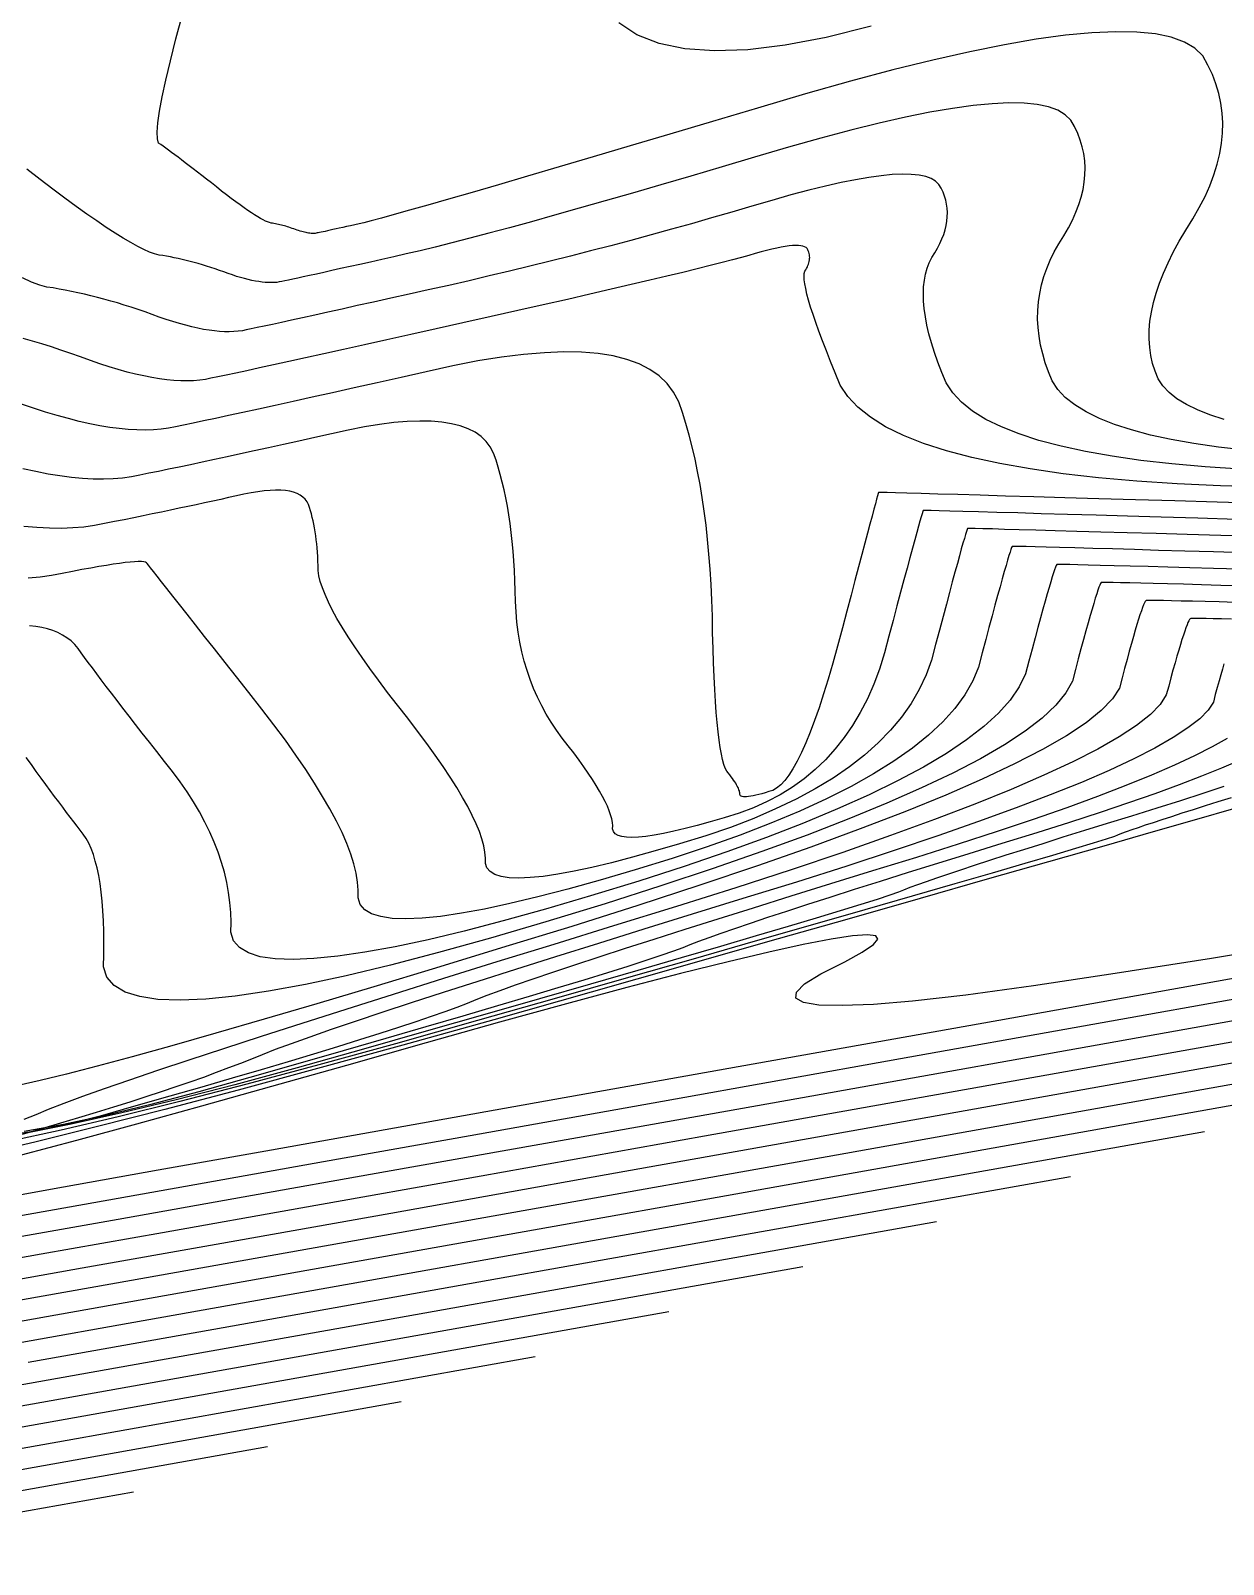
# Model space of a CAD drawing. Header units: inches. Extents: x 1412622.3 to 1412714.6, y 4931530.8 to 4931588.5.
# Drawn here: x 1412683.55 to 1412695.88, y 4931543.99 to 4931559.84 of the extents above; entities that cross this region are included whole.
import ezdxf

# ---------------------------------------------------------------- set-up
doc = ezdxf.new("R2010")
doc.units = ezdxf.units.IN
doc.header["$MEASUREMENT"] = 0

msp = doc.modelspace()

# ---------------------------------------------------------------- linework, layer by layer
for points in [[(1412695.884, 4931555.822), (1412695.737, 4931555.869), (1412695.608, 4931555.921), (1412695.494, 4931555.977), (1412695.397, 4931556.037), (1412695.316, 4931556.102), (1412695.251, 4931556.17), (1412695.203, 4931556.243), (1412695.171, 4931556.321), (1412695.145, 4931556.401), (1412695.127, 4931556.483), (1412695.115, 4931556.568), (1412695.109, 4931556.655), (1412695.11, 4931556.745), (1412695.118, 4931556.837), (1412695.133, 4931556.932), (1412695.154, 4931557.03), (1412695.182, 4931557.129), (1412695.216, 4931557.231), (1412695.257, 4931557.336), (1412695.305, 4931557.443), (1412695.359, 4931557.553), (1412695.42, 4931557.665), (1412695.488, 4931557.78), (1412695.562, 4931557.897), (1412695.628, 4931558.012), (1412695.687, 4931558.127), (1412695.737, 4931558.239), (1412695.779, 4931558.351), (1412695.814, 4931558.461), (1412695.84, 4931558.57), (1412695.858, 4931558.677), (1412695.869, 4931558.783), (1412695.871, 4931558.887), (1412695.865, 4931558.99), (1412695.852, 4931559.092), (1412695.83, 4931559.192), (1412695.8, 4931559.291), (1412695.763, 4931559.389), (1412695.717, 4931559.485), (1412695.664, 4931559.58), (1412695.582, 4931559.659), (1412695.474, 4931559.724), (1412695.338, 4931559.773), (1412695.174, 4931559.807), (1412694.983, 4931559.826), (1412694.764, 4931559.83), (1412694.518, 4931559.819), (1412694.244, 4931559.793), (1412693.942, 4931559.752), (1412693.613, 4931559.696), (1412693.257, 4931559.624), (1412692.873, 4931559.538), (1412692.462, 4931559.436), (1412692.023, 4931559.319), (1412691.556, 4931559.187), (1412691.062, 4931559.04), (1412690.596, 4931558.902), (1412690.157, 4931558.772), (1412689.747, 4931558.65), (1412689.364, 4931558.537), (1412689.01, 4931558.433), (1412688.683, 4931558.337), (1412688.383, 4931558.249), (1412688.112, 4931558.17), (1412687.869, 4931558.1), (1412687.653, 4931558.038), (1412687.465, 4931557.985), (1412687.306, 4931557.94), (1412687.174, 4931557.903), (1412687.069, 4931557.875), (1412686.993, 4931557.856), (1412686.944, 4931557.845), (1412686.898, 4931557.835), (1412686.855, 4931557.825), (1412686.814, 4931557.816), (1412686.775, 4931557.807), (1412686.739, 4931557.799), (1412686.705, 4931557.792), (1412686.673, 4931557.785), (1412686.644, 4931557.779), (1412686.618, 4931557.773), (1412686.594, 4931557.767), (1412686.572, 4931557.763), (1412686.553, 4931557.759), (1412686.536, 4931557.755), (1412686.522, 4931557.752), (1412686.51, 4931557.75), (1412686.501, 4931557.748), (1412686.491, 4931557.746), (1412686.481, 4931557.746), (1412686.47, 4931557.745), (1412686.458, 4931557.745), (1412686.447, 4931557.746), (1412686.434, 4931557.747), (1412686.422, 4931557.749), (1412686.408, 4931557.751), (1412686.395, 4931557.754), (1412686.381, 4931557.757), (1412686.366, 4931557.761), (1412686.351, 4931557.765), (1412686.335, 4931557.769), (1412686.319, 4931557.775), (1412686.303, 4931557.78), (1412686.286, 4931557.787), (1412686.269, 4931557.793), (1412686.252, 4931557.798), (1412686.236, 4931557.804), (1412686.219, 4931557.809), (1412686.203, 4931557.814), (1412686.187, 4931557.819), (1412686.171, 4931557.823), (1412686.155, 4931557.827), (1412686.14, 4931557.831), (1412686.124, 4931557.835), (1412686.109, 4931557.838), (1412686.094, 4931557.842), (1412686.079, 4931557.845), (1412686.064, 4931557.847), (1412686.049, 4931557.85), (1412686.035, 4931557.852), (1412686.018, 4931557.857), (1412685.998, 4931557.864), (1412685.976, 4931557.873), (1412685.952, 4931557.886), (1412685.925, 4931557.9), (1412685.896, 4931557.917), (1412685.864, 4931557.937), (1412685.83, 4931557.959), (1412685.794, 4931557.984), (1412685.755, 4931558.011), (1412685.713, 4931558.041), (1412685.669, 4931558.073), (1412685.623, 4931558.107), (1412685.574, 4931558.145), (1412685.523, 4931558.184), (1412685.469, 4931558.226), (1412685.417, 4931558.267), (1412685.367, 4931558.306), (1412685.319, 4931558.343), (1412685.273, 4931558.379), (1412685.229, 4931558.413), (1412685.187, 4931558.445), (1412685.147, 4931558.476), (1412685.109, 4931558.505), (1412685.072, 4931558.533), (1412685.038, 4931558.559), (1412685.005, 4931558.583), (1412684.975, 4931558.606), (1412684.946, 4931558.627), (1412684.92, 4931558.646), (1412684.895, 4931558.664), (1412684.872, 4931558.68), (1412684.859, 4931558.723), (1412684.857, 4931558.792), (1412684.864, 4931558.887), (1412684.881, 4931559.008), (1412684.908, 4931559.156), (1412684.946, 4931559.33), (1412684.993, 4931559.53), (1412685.05, 4931559.756), (1412685.118, 4931560.009)], [(1412692.236, 4931559.888), (1412691.772, 4931559.772), (1412691.348, 4931559.691), (1412690.963, 4931559.644), (1412690.618, 4931559.632), (1412690.311, 4931559.653), (1412690.044, 4931559.709), (1412689.816, 4931559.799), (1412689.627, 4931559.923)], [(1412696.102, 4931555.507), (1412695.828, 4931555.538), (1412695.573, 4931555.574), (1412695.338, 4931555.616), (1412695.123, 4931555.662), (1412694.927, 4931555.714), (1412694.751, 4931555.771), (1412694.595, 4931555.833), (1412694.458, 4931555.901), (1412694.341, 4931555.973), (1412694.243, 4931556.051), (1412694.166, 4931556.134), (1412694.107, 4931556.222), (1412694.069, 4931556.315), (1412694.036, 4931556.408), (1412694.009, 4931556.5), (1412693.987, 4931556.591), (1412693.972, 4931556.682), (1412693.962, 4931556.772), (1412693.957, 4931556.861), (1412693.959, 4931556.95), (1412693.966, 4931557.038), (1412693.979, 4931557.126), (1412693.997, 4931557.213), (1412694.021, 4931557.299), (1412694.051, 4931557.384), (1412694.087, 4931557.47), (1412694.128, 4931557.554), (1412694.175, 4931557.638), (1412694.228, 4931557.721), (1412694.275, 4931557.803), (1412694.317, 4931557.884), (1412694.352, 4931557.964), (1412694.382, 4931558.043), (1412694.407, 4931558.122), (1412694.426, 4931558.199), (1412694.439, 4931558.275), (1412694.446, 4931558.35), (1412694.448, 4931558.424), (1412694.444, 4931558.497), (1412694.434, 4931558.57), (1412694.418, 4931558.641), (1412694.397, 4931558.711), (1412694.371, 4931558.78), (1412694.338, 4931558.849), (1412694.3, 4931558.916), (1412694.243, 4931558.972), (1412694.165, 4931559.018), (1412694.069, 4931559.053), (1412693.952, 4931559.078), (1412693.817, 4931559.091), (1412693.661, 4931559.094), (1412693.486, 4931559.086), (1412693.292, 4931559.068), (1412693.078, 4931559.038), (1412692.844, 4931558.998), (1412692.591, 4931558.948), (1412692.319, 4931558.886), (1412692.026, 4931558.814), (1412691.715, 4931558.731), (1412691.383, 4931558.637), (1412691.032, 4931558.533), (1412690.695, 4931558.433), (1412690.372, 4931558.338), (1412690.063, 4931558.248), (1412689.768, 4931558.162), (1412689.486, 4931558.082), (1412689.218, 4931558.005), (1412688.964, 4931557.934), (1412688.724, 4931557.867), (1412688.498, 4931557.805), (1412688.286, 4931557.748), (1412688.087, 4931557.696), (1412687.902, 4931557.648), (1412687.731, 4931557.605), (1412687.574, 4931557.566), (1412687.431, 4931557.533), (1412687.302, 4931557.504), (1412687.179, 4931557.476), (1412687.063, 4931557.45), (1412686.953, 4931557.426), (1412686.85, 4931557.403), (1412686.753, 4931557.382), (1412686.663, 4931557.362), (1412686.579, 4931557.343), (1412686.502, 4931557.326), (1412686.431, 4931557.311), (1412686.367, 4931557.297), (1412686.309, 4931557.284), (1412686.258, 4931557.273), (1412686.214, 4931557.264), (1412686.176, 4931557.256), (1412686.144, 4931557.249), (1412686.119, 4931557.244), (1412686.093, 4931557.24), (1412686.065, 4931557.238), (1412686.036, 4931557.237), (1412686.006, 4931557.238), (1412685.974, 4931557.239), (1412685.942, 4931557.242), (1412685.908, 4931557.247), (1412685.873, 4931557.253), (1412685.836, 4931557.26), (1412685.798, 4931557.268), (1412685.759, 4931557.278), (1412685.719, 4931557.289), (1412685.677, 4931557.302), (1412685.635, 4931557.316), (1412685.59, 4931557.331), (1412685.545, 4931557.347), (1412685.5, 4931557.363), (1412685.456, 4931557.379), (1412685.411, 4931557.393), (1412685.368, 4931557.407), (1412685.324, 4931557.42), (1412685.282, 4931557.433), (1412685.239, 4931557.445), (1412685.197, 4931557.456), (1412685.155, 4931557.467), (1412685.114, 4931557.476), (1412685.073, 4931557.486), (1412685.033, 4931557.494), (1412684.993, 4931557.502), (1412684.953, 4931557.509), (1412684.914, 4931557.516), (1412684.876, 4931557.522), (1412684.83, 4931557.534), (1412684.779, 4931557.553), (1412684.72, 4931557.579), (1412684.655, 4931557.612), (1412684.584, 4931557.651), (1412684.506, 4931557.697), (1412684.421, 4931557.749), (1412684.33, 4931557.808), (1412684.233, 4931557.874), (1412684.129, 4931557.946), (1412684.018, 4931558.025), (1412683.901, 4931558.111), (1412683.777, 4931558.203), (1412683.647, 4931558.302), (1412683.51, 4931558.408)], [(1412696.055, 4931555.309), (1412695.688, 4931555.333), (1412695.345, 4931555.364), (1412695.024, 4931555.4), (1412694.726, 4931555.442), (1412694.451, 4931555.491), (1412694.2, 4931555.546), (1412693.971, 4931555.606), (1412693.765, 4931555.673), (1412693.582, 4931555.746), (1412693.422, 4931555.824), (1412693.285, 4931555.909), (1412693.171, 4931556), (1412693.08, 4931556.097), (1412693.012, 4931556.2), (1412692.967, 4931556.309), (1412692.927, 4931556.414), (1412692.891, 4931556.516), (1412692.86, 4931556.614), (1412692.834, 4931556.708), (1412692.813, 4931556.798), (1412692.797, 4931556.885), (1412692.785, 4931556.968), (1412692.778, 4931557.047), (1412692.776, 4931557.122), (1412692.778, 4931557.194), (1412692.786, 4931557.262), (1412692.798, 4931557.326), (1412692.815, 4931557.386), (1412692.837, 4931557.443), (1412692.863, 4931557.496), (1412692.894, 4931557.545), (1412692.922, 4931557.594), (1412692.947, 4931557.642), (1412692.968, 4931557.689), (1412692.986, 4931557.736), (1412693, 4931557.782), (1412693.011, 4931557.828), (1412693.019, 4931557.873), (1412693.023, 4931557.917), (1412693.024, 4931557.961), (1412693.022, 4931558.005), (1412693.016, 4931558.047), (1412693.007, 4931558.09), (1412692.994, 4931558.131), (1412692.979, 4931558.172), (1412692.959, 4931558.212), (1412692.937, 4931558.252), (1412692.903, 4931558.286), (1412692.857, 4931558.313), (1412692.8, 4931558.334), (1412692.731, 4931558.348), (1412692.651, 4931558.356), (1412692.559, 4931558.358), (1412692.455, 4931558.353), (1412692.34, 4931558.342), (1412692.213, 4931558.325), (1412692.075, 4931558.301), (1412691.925, 4931558.271), (1412691.764, 4931558.235), (1412691.591, 4931558.192), (1412691.407, 4931558.143), (1412691.211, 4931558.087), (1412691.003, 4931558.026), (1412690.795, 4931557.965), (1412690.587, 4931557.905), (1412690.379, 4931557.846), (1412690.171, 4931557.788), (1412689.962, 4931557.73), (1412689.754, 4931557.674), (1412689.545, 4931557.619), (1412689.336, 4931557.564), (1412689.127, 4931557.511), (1412688.918, 4931557.458), (1412688.709, 4931557.407), (1412688.499, 4931557.356), (1412688.289, 4931557.306), (1412688.08, 4931557.257), (1412687.87, 4931557.209), (1412687.659, 4931557.162), (1412687.46, 4931557.118), (1412687.271, 4931557.076), (1412687.093, 4931557.036), (1412686.925, 4931556.999), (1412686.768, 4931556.964), (1412686.621, 4931556.931), (1412686.485, 4931556.901), (1412686.359, 4931556.874), (1412686.245, 4931556.849), (1412686.14, 4931556.826), (1412686.047, 4931556.805), (1412685.964, 4931556.788), (1412685.891, 4931556.772), (1412685.829, 4931556.759), (1412685.778, 4931556.749), (1412685.737, 4931556.74), (1412685.694, 4931556.734), (1412685.649, 4931556.731), (1412685.602, 4931556.729), (1412685.553, 4931556.73), (1412685.502, 4931556.733), (1412685.449, 4931556.738), (1412685.394, 4931556.745), (1412685.337, 4931556.754), (1412685.277, 4931556.766), (1412685.216, 4931556.78), (1412685.152, 4931556.796), (1412685.087, 4931556.814), (1412685.019, 4931556.834), (1412684.95, 4931556.857), (1412684.878, 4931556.881), (1412684.804, 4931556.908), (1412684.731, 4931556.934), (1412684.659, 4931556.959), (1412684.587, 4931556.983), (1412684.516, 4931557.005), (1412684.446, 4931557.027), (1412684.376, 4931557.047), (1412684.307, 4931557.066), (1412684.239, 4931557.085), (1412684.171, 4931557.102), (1412684.104, 4931557.118), (1412684.038, 4931557.133), (1412683.972, 4931557.147), (1412683.907, 4931557.16), (1412683.843, 4931557.171), (1412683.78, 4931557.182), (1412683.717, 4931557.191), (1412683.643, 4931557.212), (1412683.559, 4931557.243), (1412683.464, 4931557.285)], [(1412696.319, 4931555.123), (1412695.847, 4931555.137), (1412695.4, 4931555.158), (1412694.981, 4931555.186), (1412694.587, 4931555.221), (1412694.22, 4931555.262), (1412693.879, 4931555.311), (1412693.565, 4931555.367), (1412693.276, 4931555.429), (1412693.014, 4931555.498), (1412692.779, 4931555.575), (1412692.569, 4931555.658), (1412692.386, 4931555.748), (1412692.229, 4931555.845), (1412692.099, 4931555.949), (1412691.995, 4931556.06), (1412691.917, 4931556.178), (1412691.865, 4931556.303), (1412691.817, 4931556.421), (1412691.773, 4931556.532), (1412691.733, 4931556.637), (1412691.697, 4931556.734), (1412691.664, 4931556.825), (1412691.636, 4931556.908), (1412691.611, 4931556.985), (1412691.59, 4931557.055), (1412691.573, 4931557.118), (1412691.56, 4931557.175), (1412691.55, 4931557.224), (1412691.545, 4931557.267), (1412691.543, 4931557.303), (1412691.545, 4931557.332), (1412691.551, 4931557.354), (1412691.56, 4931557.369), (1412691.569, 4931557.384), (1412691.577, 4931557.399), (1412691.583, 4931557.414), (1412691.589, 4931557.428), (1412691.593, 4931557.443), (1412691.597, 4931557.457), (1412691.599, 4931557.471), (1412691.6, 4931557.485), (1412691.601, 4931557.498), (1412691.6, 4931557.512), (1412691.598, 4931557.525), (1412691.595, 4931557.538), (1412691.591, 4931557.551), (1412691.586, 4931557.564), (1412691.581, 4931557.576), (1412691.574, 4931557.589), (1412691.563, 4931557.599), (1412691.549, 4931557.607), (1412691.531, 4931557.614), (1412691.51, 4931557.618), (1412691.485, 4931557.621), (1412691.456, 4931557.621), (1412691.424, 4931557.62), (1412691.388, 4931557.617), (1412691.349, 4931557.611), (1412691.306, 4931557.604), (1412691.26, 4931557.594), (1412691.21, 4931557.583), (1412691.156, 4931557.57), (1412691.099, 4931557.555), (1412691.038, 4931557.537), (1412690.973, 4931557.518), (1412690.895, 4931557.496), (1412690.802, 4931557.471), (1412690.695, 4931557.444), (1412690.574, 4931557.413), (1412690.439, 4931557.379), (1412690.289, 4931557.343), (1412690.126, 4931557.304), (1412689.948, 4931557.262), (1412689.756, 4931557.216), (1412689.55, 4931557.169), (1412689.33, 4931557.118), (1412689.096, 4931557.064), (1412688.847, 4931557.008), (1412688.585, 4931556.948), (1412688.308, 4931556.886), (1412688.017, 4931556.821), (1412687.741, 4931556.759), (1412687.479, 4931556.701), (1412687.232, 4931556.646), (1412687, 4931556.594), (1412686.782, 4931556.546), (1412686.579, 4931556.501), (1412686.391, 4931556.459), (1412686.217, 4931556.421), (1412686.058, 4931556.386), (1412685.914, 4931556.355), (1412685.784, 4931556.327), (1412685.669, 4931556.302), (1412685.568, 4931556.281), (1412685.483, 4931556.263), (1412685.411, 4931556.248), (1412685.355, 4931556.237), (1412685.296, 4931556.229), (1412685.233, 4931556.223), (1412685.168, 4931556.221), (1412685.101, 4931556.222), (1412685.03, 4931556.226), (1412684.956, 4931556.233), (1412684.88, 4931556.243), (1412684.801, 4931556.256), (1412684.719, 4931556.272), (1412684.634, 4931556.291), (1412684.546, 4931556.313), (1412684.455, 4931556.338), (1412684.362, 4931556.366), (1412684.265, 4931556.398), (1412684.166, 4931556.432), (1412684.064, 4931556.469), (1412683.963, 4931556.505), (1412683.862, 4931556.539), (1412683.763, 4931556.572), (1412683.665, 4931556.603), (1412683.567, 4931556.633), (1412683.471, 4931556.661)], [(1412696.277, 4931554.953), (1412695.811, 4931554.967), (1412695.374, 4931554.98), (1412694.967, 4931554.992), (1412694.588, 4931555.003), (1412694.238, 4931555.013), (1412693.918, 4931555.023), (1412693.626, 4931555.031), (1412693.364, 4931555.039), (1412693.131, 4931555.046), (1412692.927, 4931555.052), (1412692.752, 4931555.057), (1412692.606, 4931555.061), (1412692.489, 4931555.065), (1412692.401, 4931555.067), (1412692.342, 4931555.069), (1412692.313, 4931555.069), (1412692.312, 4931555.069), (1412692.309, 4931555.057), (1412692.302, 4931555.034), (1412692.292, 4931554.999), (1412692.28, 4931554.952), (1412692.264, 4931554.894), (1412692.245, 4931554.824), (1412692.223, 4931554.742), (1412692.198, 4931554.648), (1412692.17, 4931554.543), (1412692.139, 4931554.426), (1412692.105, 4931554.298), (1412692.068, 4931554.158), (1412692.028, 4931554.006), (1412691.985, 4931553.843), (1412691.939, 4931553.668), (1412691.889, 4931553.481), (1412691.84, 4931553.305), (1412691.792, 4931553.14), (1412691.745, 4931552.986), (1412691.698, 4931552.843), (1412691.651, 4931552.711), (1412691.605, 4931552.589), (1412691.56, 4931552.479), (1412691.516, 4931552.38), (1412691.471, 4931552.291), (1412691.428, 4931552.213), (1412691.385, 4931552.146), (1412691.343, 4931552.09), (1412691.301, 4931552.045), (1412691.259, 4931552.011), (1412691.219, 4931551.988), (1412691.179, 4931551.976), (1412691.141, 4931551.965), (1412691.106, 4931551.955), (1412691.074, 4931551.947), (1412691.044, 4931551.939), (1412691.016, 4931551.933), (1412690.991, 4931551.929), (1412690.969, 4931551.926), (1412690.949, 4931551.924), (1412690.931, 4931551.923), (1412690.916, 4931551.923), (1412690.904, 4931551.925), (1412690.894, 4931551.928), (1412690.887, 4931551.933), (1412690.882, 4931551.938), (1412690.88, 4931551.945), (1412690.88, 4931551.954), (1412690.879, 4931551.963), (1412690.877, 4931551.973), (1412690.874, 4931551.983), (1412690.87, 4931551.994), (1412690.865, 4931552.007), (1412690.86, 4931552.019), (1412690.853, 4931552.033), (1412690.845, 4931552.047), (1412690.836, 4931552.062), (1412690.826, 4931552.078), (1412690.815, 4931552.095), (1412690.803, 4931552.112), (1412690.789, 4931552.13), (1412690.775, 4931552.149), (1412690.76, 4931552.169), (1412690.744, 4931552.189), (1412690.729, 4931552.219), (1412690.714, 4931552.258), (1412690.701, 4931552.307), (1412690.688, 4931552.364), (1412690.676, 4931552.432), (1412690.664, 4931552.508), (1412690.654, 4931552.594), (1412690.644, 4931552.689), (1412690.635, 4931552.794), (1412690.627, 4931552.908), (1412690.62, 4931553.031), (1412690.613, 4931553.164), (1412690.607, 4931553.306), (1412690.602, 4931553.457), (1412690.598, 4931553.618), (1412690.595, 4931553.788), (1412690.59, 4931553.955), (1412690.582, 4931554.117), (1412690.572, 4931554.276), (1412690.56, 4931554.431), (1412690.546, 4931554.583), (1412690.53, 4931554.731), (1412690.511, 4931554.875), (1412690.491, 4931555.015), (1412690.468, 4931555.152), (1412690.443, 4931555.285), (1412690.416, 4931555.414), (1412690.386, 4931555.54), (1412690.355, 4931555.662), (1412690.321, 4931555.78), (1412690.286, 4931555.894), (1412690.248, 4931556.005), (1412690.195, 4931556.105), (1412690.128, 4931556.194), (1412690.046, 4931556.273), (1412689.949, 4931556.34), (1412689.837, 4931556.397), (1412689.711, 4931556.444), (1412689.57, 4931556.479), (1412689.414, 4931556.504), (1412689.244, 4931556.518), (1412689.059, 4931556.521), (1412688.859, 4931556.513), (1412688.644, 4931556.495), (1412688.415, 4931556.466), (1412688.17, 4931556.427), (1412687.912, 4931556.376), (1412687.638, 4931556.315), (1412687.377, 4931556.257), (1412687.129, 4931556.201), (1412686.893, 4931556.149), (1412686.67, 4931556.099), (1412686.459, 4931556.053), (1412686.261, 4931556.009), (1412686.076, 4931555.968), (1412685.903, 4931555.93), (1412685.742, 4931555.895), (1412685.595, 4931555.863), (1412685.46, 4931555.834), (1412685.337, 4931555.808), (1412685.227, 4931555.785), (1412685.13, 4931555.765), (1412685.045, 4931555.747), (1412684.973, 4931555.733), (1412684.897, 4931555.723), (1412684.818, 4931555.716), (1412684.735, 4931555.713), (1412684.648, 4931555.714), (1412684.558, 4931555.719), (1412684.464, 4931555.728), (1412684.366, 4931555.741), (1412684.265, 4931555.757), (1412684.16, 4931555.778), (1412684.051, 4931555.802), (1412683.939, 4931555.831), (1412683.823, 4931555.863), (1412683.704, 4931555.899), (1412683.58, 4931555.939), (1412683.454, 4931555.982)], [(1412696.017, 4931554.789), (1412695.613, 4931554.801), (1412695.235, 4931554.813), (1412694.885, 4931554.823), (1412694.561, 4931554.832), (1412694.264, 4931554.841), (1412693.994, 4931554.849), (1412693.751, 4931554.856), (1412693.535, 4931554.862), (1412693.346, 4931554.868), (1412693.183, 4931554.872), (1412693.048, 4931554.876), (1412692.939, 4931554.879), (1412692.857, 4931554.881), (1412692.802, 4931554.882), (1412692.774, 4931554.883), (1412692.773, 4931554.883), (1412692.769, 4931554.871), (1412692.762, 4931554.849), (1412692.752, 4931554.817), (1412692.74, 4931554.773), (1412692.725, 4931554.719), (1412692.707, 4931554.654), (1412692.686, 4931554.578), (1412692.663, 4931554.491), (1412692.636, 4931554.394), (1412692.607, 4931554.285), (1412692.575, 4931554.166), (1412692.541, 4931554.036), (1412692.503, 4931553.896), (1412692.463, 4931553.744), (1412692.42, 4931553.582), (1412692.375, 4931553.409), (1412692.322, 4931553.243), (1412692.263, 4931553.086), (1412692.197, 4931552.936), (1412692.124, 4931552.795), (1412692.044, 4931552.661), (1412691.958, 4931552.535), (1412691.864, 4931552.417), (1412691.764, 4931552.306), (1412691.657, 4931552.204), (1412691.543, 4931552.109), (1412691.423, 4931552.023), (1412691.295, 4931551.944), (1412691.161, 4931551.873), (1412691.02, 4931551.809), (1412690.873, 4931551.754), (1412690.718, 4931551.706), (1412690.573, 4931551.664), (1412690.438, 4931551.626), (1412690.313, 4931551.594), (1412690.197, 4931551.566), (1412690.091, 4931551.543), (1412689.994, 4931551.526), (1412689.908, 4931551.513), (1412689.831, 4931551.505), (1412689.764, 4931551.502), (1412689.706, 4931551.504), (1412689.658, 4931551.512), (1412689.62, 4931551.524), (1412689.592, 4931551.541), (1412689.573, 4931551.563), (1412689.564, 4931551.59), (1412689.565, 4931551.622), (1412689.562, 4931551.656), (1412689.555, 4931551.694), (1412689.543, 4931551.735), (1412689.528, 4931551.779), (1412689.51, 4931551.825), (1412689.487, 4931551.875), (1412689.46, 4931551.927), (1412689.429, 4931551.982), (1412689.394, 4931552.041), (1412689.356, 4931552.102), (1412689.313, 4931552.166), (1412689.267, 4931552.233), (1412689.217, 4931552.303), (1412689.162, 4931552.376), (1412689.104, 4931552.451), (1412689.042, 4931552.53), (1412688.983, 4931552.611), (1412688.929, 4931552.693), (1412688.878, 4931552.777), (1412688.831, 4931552.864), (1412688.787, 4931552.952), (1412688.748, 4931553.042), (1412688.712, 4931553.134), (1412688.68, 4931553.228), (1412688.651, 4931553.324), (1412688.627, 4931553.422), (1412688.606, 4931553.522), (1412688.589, 4931553.624), (1412688.575, 4931553.727), (1412688.566, 4931553.833), (1412688.56, 4931553.94), (1412688.558, 4931554.05), (1412688.554, 4931554.157), (1412688.549, 4931554.261), (1412688.543, 4931554.363), (1412688.535, 4931554.463), (1412688.526, 4931554.561), (1412688.515, 4931554.656), (1412688.504, 4931554.748), (1412688.49, 4931554.838), (1412688.476, 4931554.926), (1412688.46, 4931555.012), (1412688.442, 4931555.095), (1412688.423, 4931555.176), (1412688.403, 4931555.254), (1412688.382, 4931555.33), (1412688.359, 4931555.403), (1412688.334, 4931555.475), (1412688.3, 4931555.539), (1412688.257, 4931555.596), (1412688.204, 4931555.647), (1412688.142, 4931555.69), (1412688.07, 4931555.727), (1412687.989, 4931555.757), (1412687.899, 4931555.779), (1412687.798, 4931555.795), (1412687.689, 4931555.804), (1412687.57, 4931555.806), (1412687.441, 4931555.802), (1412687.303, 4931555.79), (1412687.156, 4931555.771), (1412686.999, 4931555.746), (1412686.832, 4931555.713), (1412686.657, 4931555.674), (1412686.486, 4931555.636), (1412686.321, 4931555.599), (1412686.162, 4931555.564), (1412686.008, 4931555.53), (1412685.86, 4931555.497), (1412685.717, 4931555.466), (1412685.58, 4931555.436), (1412685.448, 4931555.408), (1412685.321, 4931555.381), (1412685.201, 4931555.355), (1412685.085, 4931555.331), (1412684.975, 4931555.308), (1412684.871, 4931555.286), (1412684.772, 4931555.266), (1412684.679, 4931555.247), (1412684.591, 4931555.229), (1412684.499, 4931555.217), (1412684.402, 4931555.208), (1412684.301, 4931555.205), (1412684.195, 4931555.206), (1412684.085, 4931555.212), (1412683.971, 4931555.223), (1412683.852, 4931555.239), (1412683.729, 4931555.259), (1412683.601, 4931555.284), (1412683.469, 4931555.314)], [(1412696.223, 4931554.612), (1412695.851, 4931554.623), (1412695.504, 4931554.633), (1412695.182, 4931554.643), (1412694.884, 4931554.651), (1412694.611, 4931554.659), (1412694.362, 4931554.666), (1412694.138, 4931554.673), (1412693.939, 4931554.678), (1412693.765, 4931554.683), (1412693.615, 4931554.687), (1412693.49, 4931554.691), (1412693.389, 4931554.693), (1412693.313, 4931554.695), (1412693.262, 4931554.696), (1412693.235, 4931554.696), (1412693.233, 4931554.696), (1412693.229, 4931554.685), (1412693.222, 4931554.665), (1412693.212, 4931554.635), (1412693.2, 4931554.594), (1412693.185, 4931554.544), (1412693.168, 4931554.484), (1412693.149, 4931554.414), (1412693.127, 4931554.334), (1412693.102, 4931554.244), (1412693.075, 4931554.144), (1412693.046, 4931554.034), (1412693.014, 4931553.915), (1412692.979, 4931553.785), (1412692.942, 4931553.645), (1412692.902, 4931553.496), (1412692.86, 4931553.336), (1412692.804, 4931553.182), (1412692.733, 4931553.032), (1412692.649, 4931552.887), (1412692.55, 4931552.746), (1412692.437, 4931552.611), (1412692.31, 4931552.48), (1412692.168, 4931552.354), (1412692.013, 4931552.233), (1412691.843, 4931552.117), (1412691.659, 4931552.005), (1412691.461, 4931551.899), (1412691.248, 4931551.797), (1412691.022, 4931551.7), (1412690.781, 4931551.607), (1412690.526, 4931551.52), (1412690.257, 4931551.437), (1412690.005, 4931551.363), (1412689.77, 4931551.298), (1412689.552, 4931551.241), (1412689.35, 4931551.193), (1412689.165, 4931551.153), (1412688.998, 4931551.122), (1412688.847, 4931551.1), (1412688.713, 4931551.087), (1412688.596, 4931551.082), (1412688.496, 4931551.085), (1412688.413, 4931551.098), (1412688.346, 4931551.119), (1412688.297, 4931551.149), (1412688.264, 4931551.187), (1412688.249, 4931551.234), (1412688.25, 4931551.289), (1412688.244, 4931551.35), (1412688.232, 4931551.416), (1412688.213, 4931551.487), (1412688.187, 4931551.563), (1412688.154, 4931551.644), (1412688.114, 4931551.73), (1412688.067, 4931551.821), (1412688.014, 4931551.917), (1412687.953, 4931552.019), (1412687.886, 4931552.125), (1412687.812, 4931552.237), (1412687.731, 4931552.353), (1412687.644, 4931552.475), (1412687.549, 4931552.602), (1412687.448, 4931552.734), (1412687.34, 4931552.871), (1412687.238, 4931553.002), (1412687.143, 4931553.128), (1412687.055, 4931553.248), (1412686.974, 4931553.363), (1412686.899, 4931553.473), (1412686.831, 4931553.576), (1412686.77, 4931553.675), (1412686.715, 4931553.767), (1412686.667, 4931553.855), (1412686.626, 4931553.936), (1412686.592, 4931554.013), (1412686.564, 4931554.083), (1412686.543, 4931554.149), (1412686.529, 4931554.208), (1412686.521, 4931554.262), (1412686.52, 4931554.311), (1412686.518, 4931554.358), (1412686.516, 4931554.405), (1412686.513, 4931554.45), (1412686.51, 4931554.495), (1412686.506, 4931554.538), (1412686.501, 4931554.58), (1412686.496, 4931554.621), (1412686.49, 4931554.662), (1412686.484, 4931554.701), (1412686.477, 4931554.739), (1412686.469, 4931554.776), (1412686.46, 4931554.811), (1412686.451, 4931554.846), (1412686.442, 4931554.88), (1412686.432, 4931554.913), (1412686.421, 4931554.944), (1412686.406, 4931554.973), (1412686.387, 4931554.998), (1412686.363, 4931555.021), (1412686.335, 4931555.04), (1412686.304, 4931555.056), (1412686.267, 4931555.07), (1412686.227, 4931555.08), (1412686.183, 4931555.087), (1412686.134, 4931555.091), (1412686.081, 4931555.092), (1412686.024, 4931555.09), (1412685.963, 4931555.084), (1412685.897, 4931555.076), (1412685.827, 4931555.065), (1412685.753, 4931555.05), (1412685.675, 4931555.033), (1412685.595, 4931555.015), (1412685.514, 4931554.997), (1412685.431, 4931554.979), (1412685.347, 4931554.961), (1412685.261, 4931554.942), (1412685.173, 4931554.924), (1412685.084, 4931554.905), (1412684.993, 4931554.886), (1412684.9, 4931554.866), (1412684.806, 4931554.847), (1412684.711, 4931554.827), (1412684.614, 4931554.807), (1412684.515, 4931554.787), (1412684.415, 4931554.767), (1412684.313, 4931554.746), (1412684.209, 4931554.726), (1412684.1, 4931554.711), (1412683.986, 4931554.701), (1412683.867, 4931554.697), (1412683.743, 4931554.699), (1412683.613, 4931554.706), (1412683.478, 4931554.718)], [(1412696.09, 4931554.445), (1412695.773, 4931554.454), (1412695.479, 4931554.463), (1412695.207, 4931554.47), (1412694.957, 4931554.478), (1412694.73, 4931554.484), (1412694.526, 4931554.49), (1412694.343, 4931554.495), (1412694.184, 4931554.499), (1412694.046, 4931554.503), (1412693.931, 4931554.505), (1412693.839, 4931554.508), (1412693.769, 4931554.509), (1412693.721, 4931554.51), (1412693.696, 4931554.51), (1412693.693, 4931554.509), (1412693.688, 4931554.499), (1412693.681, 4931554.48), (1412693.672, 4931554.452), (1412693.66, 4931554.415), (1412693.646, 4931554.369), (1412693.63, 4931554.314), (1412693.612, 4931554.25), (1412693.591, 4931554.177), (1412693.568, 4931554.094), (1412693.543, 4931554.003), (1412693.516, 4931553.903), (1412693.486, 4931553.793), (1412693.454, 4931553.674), (1412693.42, 4931553.547), (1412693.384, 4931553.41), (1412693.346, 4931553.264), (1412693.286, 4931553.12), (1412693.204, 4931552.978), (1412693.101, 4931552.837), (1412692.976, 4931552.698), (1412692.83, 4931552.561), (1412692.662, 4931552.426), (1412692.472, 4931552.292), (1412692.261, 4931552.16), (1412692.029, 4931552.03), (1412691.774, 4931551.902), (1412691.499, 4931551.775), (1412691.201, 4931551.65), (1412690.883, 4931551.527), (1412690.542, 4931551.405), (1412690.18, 4931551.286), (1412689.797, 4931551.168), (1412689.437, 4931551.062), (1412689.102, 4931550.969), (1412688.791, 4931550.888), (1412688.503, 4931550.819), (1412688.24, 4931550.763), (1412688.001, 4931550.719), (1412687.786, 4931550.687), (1412687.595, 4931550.668), (1412687.428, 4931550.661), (1412687.286, 4931550.666), (1412687.167, 4931550.684), (1412687.073, 4931550.714), (1412687.002, 4931550.756), (1412686.956, 4931550.811), (1412686.933, 4931550.878), (1412686.935, 4931550.957), (1412686.928, 4931551.042), (1412686.913, 4931551.133), (1412686.889, 4931551.229), (1412686.857, 4931551.331), (1412686.816, 4931551.439), (1412686.767, 4931551.553), (1412686.709, 4931551.672), (1412686.642, 4931551.797), (1412686.567, 4931551.927), (1412686.484, 4931552.064), (1412686.392, 4931552.206), (1412686.291, 4931552.353), (1412686.182, 4931552.507), (1412686.064, 4931552.666), (1412685.938, 4931552.83), (1412685.804, 4931553.001), (1412685.677, 4931553.161), (1412685.559, 4931553.311), (1412685.448, 4931553.451), (1412685.346, 4931553.581), (1412685.252, 4931553.7), (1412685.165, 4931553.81), (1412685.087, 4931553.909), (1412685.017, 4931553.998), (1412684.955, 4931554.076), (1412684.902, 4931554.145), (1412684.856, 4931554.203), (1412684.818, 4931554.252), (1412684.789, 4931554.29), (1412684.767, 4931554.317), (1412684.754, 4931554.335), (1412684.748, 4931554.342), (1412684.736, 4931554.348), (1412684.718, 4931554.352), (1412684.693, 4931554.354), (1412684.661, 4931554.354), (1412684.623, 4931554.352), (1412684.578, 4931554.348), (1412684.526, 4931554.343), (1412684.468, 4931554.335), (1412684.403, 4931554.326), (1412684.332, 4931554.315), (1412684.254, 4931554.302), (1412684.17, 4931554.287), (1412684.078, 4931554.271), (1412683.981, 4931554.252), (1412683.876, 4931554.232), (1412683.765, 4931554.21), (1412683.648, 4931554.194), (1412683.524, 4931554.184)], [(1412696.042, 4931554.275), (1412695.775, 4931554.282), (1412695.529, 4931554.289), (1412695.304, 4931554.296), (1412695.098, 4931554.302), (1412694.913, 4931554.307), (1412694.748, 4931554.311), (1412694.603, 4931554.315), (1412694.478, 4931554.318), (1412694.373, 4931554.32), (1412694.289, 4931554.322), (1412694.225, 4931554.323), (1412694.181, 4931554.323), (1412694.157, 4931554.323), (1412694.154, 4931554.322), (1412694.148, 4931554.313), (1412694.141, 4931554.296), (1412694.132, 4931554.27), (1412694.12, 4931554.237), (1412694.107, 4931554.195), (1412694.092, 4931554.145), (1412694.075, 4931554.086), (1412694.055, 4931554.02), (1412694.034, 4931553.945), (1412694.011, 4931553.862), (1412693.986, 4931553.771), (1412693.959, 4931553.671), (1412693.93, 4931553.564), (1412693.899, 4931553.448), (1412693.866, 4931553.324), (1412693.831, 4931553.192), (1412693.767, 4931553.058), (1412693.674, 4931552.923), (1412693.553, 4931552.787), (1412693.402, 4931552.65), (1412693.222, 4931552.511), (1412693.014, 4931552.371), (1412692.776, 4931552.23), (1412692.51, 4931552.087), (1412692.214, 4931551.943), (1412691.89, 4931551.798), (1412691.537, 4931551.651), (1412691.154, 4931551.503), (1412690.743, 4931551.354), (1412690.303, 4931551.203), (1412689.834, 4931551.052), (1412689.336, 4931550.898), (1412688.869, 4931550.761), (1412688.434, 4931550.64), (1412688.029, 4931550.535), (1412687.657, 4931550.446), (1412687.315, 4931550.373), (1412687.004, 4931550.316), (1412686.725, 4931550.275), (1412686.477, 4931550.25), (1412686.261, 4931550.241), (1412686.076, 4931550.247), (1412685.921, 4931550.27), (1412685.799, 4931550.309), (1412685.707, 4931550.364), (1412685.647, 4931550.435), (1412685.618, 4931550.522), (1412685.62, 4931550.625), (1412685.617, 4931550.728), (1412685.609, 4931550.831), (1412685.595, 4931550.935), (1412685.576, 4931551.038), (1412685.552, 4931551.142), (1412685.522, 4931551.245), (1412685.487, 4931551.349), (1412685.447, 4931551.453), (1412685.401, 4931551.557), (1412685.35, 4931551.661), (1412685.294, 4931551.766), (1412685.233, 4931551.87), (1412685.166, 4931551.975), (1412685.093, 4931552.079), (1412685.016, 4931552.184), (1412684.933, 4931552.289), (1412684.853, 4931552.39), (1412684.777, 4931552.487), (1412684.703, 4931552.581), (1412684.633, 4931552.671), (1412684.566, 4931552.757), (1412684.503, 4931552.839), (1412684.442, 4931552.918), (1412684.385, 4931552.993), (1412684.33, 4931553.064), (1412684.279, 4931553.131), (1412684.232, 4931553.194), (1412684.187, 4931553.254), (1412684.145, 4931553.31), (1412684.107, 4931553.362), (1412684.072, 4931553.41), (1412684.04, 4931553.455), (1412684.005, 4931553.496), (1412683.966, 4931553.533), (1412683.924, 4931553.566), (1412683.879, 4931553.595), (1412683.83, 4931553.62), (1412683.778, 4931553.642), (1412683.723, 4931553.659), (1412683.664, 4931553.673), (1412683.602, 4931553.683), (1412683.537, 4931553.689)], [(1412696.072, 4931554.102), (1412695.852, 4931554.108), (1412695.65, 4931554.114), (1412695.466, 4931554.119), (1412695.3, 4931554.123), (1412695.152, 4931554.127), (1412695.022, 4931554.13), (1412694.909, 4931554.133), (1412694.815, 4931554.135), (1412694.739, 4931554.136), (1412694.681, 4931554.137), (1412694.641, 4931554.137), (1412694.618, 4931554.137), (1412694.614, 4931554.136), (1412694.608, 4931554.127), (1412694.601, 4931554.111), (1412694.591, 4931554.088), (1412694.58, 4931554.058), (1412694.568, 4931554.02), (1412694.553, 4931553.975), (1412694.537, 4931553.922), (1412694.52, 4931553.862), (1412694.5, 4931553.795), (1412694.479, 4931553.721), (1412694.456, 4931553.639), (1412694.432, 4931553.55), (1412694.405, 4931553.453), (1412694.377, 4931553.349), (1412694.348, 4931553.238), (1412694.317, 4931553.119), (1412694.249, 4931552.996), (1412694.145, 4931552.869), (1412694.005, 4931552.737), (1412693.828, 4931552.601), (1412693.615, 4931552.461), (1412693.366, 4931552.316), (1412693.08, 4931552.167), (1412692.758, 4931552.014), (1412692.4, 4931551.856), (1412692.005, 4931551.694), (1412691.575, 4931551.527), (1412691.107, 4931551.356), (1412690.604, 4931551.181), (1412690.064, 4931551.001), (1412689.488, 4931550.817), (1412688.875, 4931550.629), (1412688.301, 4931550.46), (1412687.766, 4931550.312), (1412687.268, 4931550.182), (1412686.81, 4931550.073), (1412686.39, 4931549.983), (1412686.008, 4931549.913), (1412685.664, 4931549.862), (1412685.36, 4931549.831), (1412685.093, 4931549.82), (1412684.865, 4931549.829), (1412684.676, 4931549.857), (1412684.525, 4931549.905), (1412684.412, 4931549.972), (1412684.338, 4931550.059), (1412684.303, 4931550.166), (1412684.305, 4931550.293), (1412684.306, 4931550.414), (1412684.305, 4931550.53), (1412684.301, 4931550.64), (1412684.295, 4931550.745), (1412684.288, 4931550.844), (1412684.278, 4931550.938), (1412684.266, 4931551.027), (1412684.252, 4931551.11), (1412684.235, 4931551.187), (1412684.217, 4931551.259), (1412684.197, 4931551.326), (1412684.174, 4931551.387), (1412684.149, 4931551.443), (1412684.122, 4931551.493), (1412684.093, 4931551.538), (1412684.062, 4931551.577), (1412684.03, 4931551.619), (1412683.995, 4931551.664), (1412683.959, 4931551.711), (1412683.921, 4931551.761), (1412683.881, 4931551.814), (1412683.84, 4931551.869), (1412683.797, 4931551.927), (1412683.752, 4931551.987), (1412683.706, 4931552.051), (1412683.657, 4931552.116), (1412683.607, 4931552.185), (1412683.556, 4931552.256), (1412683.502, 4931552.33)], [(1412695.997, 4931553.932), (1412695.834, 4931553.937), (1412695.687, 4931553.94), (1412695.556, 4931553.944), (1412695.44, 4931553.946), (1412695.341, 4931553.948), (1412695.257, 4931553.95), (1412695.189, 4931553.951), (1412695.137, 4931553.951), (1412695.1, 4931553.951), (1412695.08, 4931553.95), (1412695.075, 4931553.949), (1412695.068, 4931553.941), (1412695.06, 4931553.927), (1412695.051, 4931553.906), (1412695.041, 4931553.879), (1412695.029, 4931553.845), (1412695.015, 4931553.805), (1412695, 4931553.758), (1412694.984, 4931553.705), (1412694.966, 4931553.646), (1412694.947, 4931553.58), (1412694.926, 4931553.507), (1412694.904, 4931553.428), (1412694.881, 4931553.342), (1412694.856, 4931553.25), (1412694.83, 4931553.152), (1412694.802, 4931553.047), (1412694.731, 4931552.935), (1412694.615, 4931552.815), (1412694.457, 4931552.688), (1412694.254, 4931552.553), (1412694.008, 4931552.411), (1412693.718, 4931552.262), (1412693.384, 4931552.105), (1412693.007, 4931551.941), (1412692.586, 4931551.769), (1412692.121, 4931551.59), (1412691.613, 4931551.403), (1412691.06, 4931551.209), (1412690.464, 4931551.008), (1412689.825, 4931550.799), (1412689.142, 4931550.583), (1412688.415, 4931550.36), (1412687.733, 4931550.152), (1412687.097, 4931549.96), (1412686.506, 4931549.784), (1412685.961, 4931549.623), (1412685.462, 4931549.478), (1412685.007, 4931549.349), (1412684.599, 4931549.236), (1412684.236, 4931549.138), (1412683.918, 4931549.056), (1412683.646, 4931548.99), (1412683.419, 4931548.939)], [(1412695.96, 4931553.76), (1412695.859, 4931553.762), (1412695.772, 4931553.763), (1412695.699, 4931553.764), (1412695.639, 4931553.765), (1412695.593, 4931553.765), (1412695.56, 4931553.765), (1412695.541, 4931553.764), (1412695.535, 4931553.762), (1412695.528, 4931553.755), (1412695.52, 4931553.742), (1412695.511, 4931553.724), (1412695.501, 4931553.7), (1412695.489, 4931553.67), (1412695.477, 4931553.635), (1412695.463, 4931553.594), (1412695.448, 4931553.548), (1412695.432, 4931553.496), (1412695.415, 4931553.438), (1412695.396, 4931553.375), (1412695.377, 4931553.306), (1412695.356, 4931553.232), (1412695.335, 4931553.152), (1412695.312, 4931553.066), (1412695.287, 4931552.975), (1412695.224, 4931552.877), (1412695.122, 4931552.772), (1412694.98, 4931552.66), (1412694.799, 4931552.541), (1412694.579, 4931552.416), (1412694.32, 4931552.284), (1412694.022, 4931552.145), (1412693.684, 4931551.999), (1412693.307, 4931551.847), (1412692.891, 4931551.687), (1412692.436, 4931551.521), (1412691.942, 4931551.348), (1412691.408, 4931551.168), (1412690.836, 4931550.982), (1412690.224, 4931550.788), (1412689.573, 4931550.588), (1412688.955, 4931550.397), (1412688.369, 4931550.216), (1412687.816, 4931550.043), (1412687.296, 4931549.88), (1412686.808, 4931549.726), (1412686.353, 4931549.581), (1412685.931, 4931549.445), (1412685.542, 4931549.318), (1412685.185, 4931549.201), (1412684.861, 4931549.093), (1412684.569, 4931548.994), (1412684.31, 4931548.904), (1412684.084, 4931548.824), (1412683.891, 4931548.752), (1412683.73, 4931548.69), (1412683.602, 4931548.637), (1412683.479, 4931548.587)], [(1412695.883, 4931553.297), (1412695.867, 4931553.243), (1412695.85, 4931553.185), (1412695.832, 4931553.121), (1412695.813, 4931553.053), (1412695.793, 4931552.98), (1412695.773, 4931552.902), (1412695.719, 4931552.819), (1412695.632, 4931552.73), (1412695.511, 4931552.635), (1412695.357, 4931552.534), (1412695.17, 4931552.427), (1412694.95, 4931552.315), (1412694.696, 4931552.196), (1412694.409, 4931552.072), (1412694.088, 4931551.943), (1412693.734, 4931551.807), (1412693.347, 4931551.666), (1412692.927, 4931551.519), (1412692.473, 4931551.366), (1412691.986, 4931551.207), (1412691.465, 4931551.042), (1412690.911, 4931550.872), (1412690.385, 4931550.71), (1412689.887, 4931550.555), (1412689.417, 4931550.408), (1412688.974, 4931550.269), (1412688.559, 4931550.138), (1412688.172, 4931550.015), (1412687.813, 4931549.899), (1412687.482, 4931549.792), (1412687.178, 4931549.692), (1412686.902, 4931549.6), (1412686.654, 4931549.516), (1412686.434, 4931549.439), (1412686.242, 4931549.371), (1412686.077, 4931549.31), (1412685.941, 4931549.257), (1412685.832, 4931549.212), (1412685.717, 4931549.166), (1412685.595, 4931549.12), (1412685.468, 4931549.072), (1412685.334, 4931549.023), (1412685.195, 4931548.974), (1412685.049, 4931548.924), (1412684.897, 4931548.873), (1412684.739, 4931548.821), (1412684.575, 4931548.768), (1412684.404, 4931548.714), (1412684.227, 4931548.66), (1412684.045, 4931548.604), (1412683.856, 4931548.548), (1412683.661, 4931548.491), (1412683.46, 4931548.433)], [(1412695.916, 4931552.526), (1412695.761, 4931552.438), (1412695.58, 4931552.345), (1412695.37, 4931552.248), (1412695.134, 4931552.146), (1412694.869, 4931552.039), (1412694.577, 4931551.927), (1412694.258, 4931551.81), (1412693.911, 4931551.689), (1412693.537, 4931551.563), (1412693.136, 4931551.432), (1412692.706, 4931551.296), (1412692.25, 4931551.156), (1412691.816, 4931551.022), (1412691.405, 4931550.895), (1412691.017, 4931550.773), (1412690.652, 4931550.659), (1412690.31, 4931550.551), (1412689.991, 4931550.449), (1412689.695, 4931550.354), (1412689.422, 4931550.265), (1412689.171, 4931550.183), (1412688.944, 4931550.107), (1412688.74, 4931550.038), (1412688.558, 4931549.975), (1412688.399, 4931549.918), (1412688.264, 4931549.868), (1412688.151, 4931549.824), (1412688.061, 4931549.787), (1412687.954, 4931549.746), (1412687.83, 4931549.7), (1412687.688, 4931549.651), (1412687.529, 4931549.597), (1412687.352, 4931549.539), (1412687.159, 4931549.476), (1412686.948, 4931549.41), (1412686.719, 4931549.339), (1412686.474, 4931549.264), (1412686.211, 4931549.185), (1412685.93, 4931549.102), (1412685.633, 4931549.015), (1412685.318, 4931548.923), (1412684.986, 4931548.827), (1412684.636, 4931548.727), (1412684.269, 4931548.623), (1412683.922, 4931548.537), (1412683.595, 4931548.468), (1412683.287, 4931548.418)], [(1412696.045, 4931552.299), (1412695.858, 4931552.219), (1412695.65, 4931552.135), (1412695.421, 4931552.047), (1412695.169, 4931551.955), (1412694.896, 4931551.859), (1412694.602, 4931551.76), (1412694.285, 4931551.657), (1412693.948, 4931551.55), (1412693.588, 4931551.44), (1412693.247, 4931551.334), (1412692.923, 4931551.234), (1412692.618, 4931551.139), (1412692.331, 4931551.048), (1412692.061, 4931550.963), (1412691.81, 4931550.883), (1412691.577, 4931550.808), (1412691.362, 4931550.738), (1412691.165, 4931550.674), (1412690.986, 4931550.614), (1412690.825, 4931550.559), (1412690.682, 4931550.51), (1412690.557, 4931550.465), (1412690.45, 4931550.426), (1412690.361, 4931550.392), (1412690.291, 4931550.362), (1412690.192, 4931550.326), (1412690.064, 4931550.281), (1412689.908, 4931550.23), (1412689.723, 4931550.17), (1412689.51, 4931550.103), (1412689.268, 4931550.029), (1412688.998, 4931549.947), (1412688.7, 4931549.858), (1412688.373, 4931549.761), (1412688.017, 4931549.656), (1412687.633, 4931549.545), (1412687.221, 4931549.425), (1412686.78, 4931549.298), (1412686.311, 4931549.164), (1412685.813, 4931549.022), (1412685.286, 4931548.872), (1412684.79, 4931548.741), (1412684.324, 4931548.629), (1412683.889, 4931548.536), (1412683.483, 4931548.462)], [(1412695.959, 4931551.913), (1412695.819, 4931551.869), (1412695.687, 4931551.828), (1412695.563, 4931551.789), (1412695.448, 4931551.752), (1412695.341, 4931551.717), (1412695.242, 4931551.685), (1412695.151, 4931551.655), (1412695.069, 4931551.628), (1412694.995, 4931551.603), (1412694.929, 4931551.58), (1412694.872, 4931551.56), (1412694.823, 4931551.542), (1412694.782, 4931551.526), (1412694.75, 4931551.512), (1412694.666, 4931551.485), (1412694.532, 4931551.443), (1412694.348, 4931551.387), (1412694.112, 4931551.317), (1412693.825, 4931551.233), (1412693.488, 4931551.134), (1412693.1, 4931551.022), (1412692.661, 4931550.895), (1412692.171, 4931550.754), (1412691.631, 4931550.599), (1412691.039, 4931550.429), (1412690.397, 4931550.246), (1412689.704, 4931550.048), (1412688.961, 4931549.836), (1412688.166, 4931549.61), (1412687.321, 4931549.37), (1412686.527, 4931549.151), (1412685.784, 4931548.952), (1412685.092, 4931548.773), (1412684.452, 4931548.615), (1412683.863, 4931548.478), (1412683.325, 4931548.361)], [(1412695.881, 4931552.03), (1412695.666, 4931551.957), (1412695.435, 4931551.882), (1412695.189, 4931551.804), (1412694.926, 4931551.724), (1412694.677, 4931551.647), (1412694.441, 4931551.573), (1412694.218, 4931551.504), (1412694.009, 4931551.438), (1412693.812, 4931551.376), (1412693.629, 4931551.318), (1412693.459, 4931551.263), (1412693.302, 4931551.212), (1412693.158, 4931551.165), (1412693.027, 4931551.121), (1412692.91, 4931551.081), (1412692.806, 4931551.045), (1412692.715, 4931551.013), (1412692.637, 4931550.984), (1412692.572, 4931550.959), (1412692.52, 4931550.937), (1412692.429, 4931550.905), (1412692.298, 4931550.862), (1412692.128, 4931550.808), (1412691.917, 4931550.744), (1412691.668, 4931550.668), (1412691.378, 4931550.582), (1412691.049, 4931550.484), (1412690.68, 4931550.376), (1412690.272, 4931550.257), (1412689.824, 4931550.128), (1412689.336, 4931549.987), (1412688.809, 4931549.835), (1412688.242, 4931549.673), (1412687.636, 4931549.5), (1412686.989, 4931549.316), (1412686.304, 4931549.121), (1412685.658, 4931548.946), (1412685.054, 4931548.79), (1412684.491, 4931548.655), (1412683.968, 4931548.539), (1412683.486, 4931548.442)], [(1412695.983, 4931551.797), (1412695.598, 4931551.687), (1412695.151, 4931551.559), (1412694.641, 4931551.413), (1412694.07, 4931551.25), (1412693.437, 4931551.07), (1412692.742, 4931550.872), (1412691.985, 4931550.656), (1412691.166, 4931550.423), (1412690.286, 4931550.173), (1412689.343, 4931549.905), (1412688.338, 4931549.619), (1412687.395, 4931549.355), (1412686.513, 4931549.113), (1412685.694, 4931548.892), (1412684.936, 4931548.692), (1412684.24, 4931548.514), (1412683.606, 4931548.357), (1412683.034, 4931548.222)], [(1412705.365, 4931551.72), (1412697.46, 4931550.309), (1412693.556, 4931549.612), (1412691.018, 4931549.16), (1412688.968, 4931548.794), (1412687.406, 4931548.515), (1412686.038, 4931548.271), (1412684.866, 4931548.062), (1412683.889, 4931547.888), (1412683.107, 4931547.748)], [(1412703.982, 4931551.254), (1412696.324, 4931549.888), (1412692.541, 4931549.213), (1412690.081, 4931548.774), (1412688.092, 4931548.419), (1412686.575, 4931548.149), (1412685.245, 4931547.912), (1412684.104, 4931547.709), (1412683.15, 4931547.539)], [(1412702.598, 4931550.789), (1412695.188, 4931549.467), (1412691.527, 4931548.813), (1412689.144, 4931548.388), (1412687.216, 4931548.045), (1412685.744, 4931547.783), (1412684.452, 4931547.553), (1412683.342, 4931547.356)], [(1412697.093, 4931550.477), (1412695.754, 4931550.253), (1412694.76, 4931550.095), (1412693.914, 4931549.969), (1412693.215, 4931549.873), (1412692.663, 4931549.81), (1412692.259, 4931549.777), (1412691.937, 4931549.764), (1412691.696, 4931549.77), (1412691.537, 4931549.795), (1412691.459, 4931549.841), (1412691.463, 4931549.905), (1412691.548, 4931549.989), (1412691.715, 4931550.093), (1412691.964, 4931550.216), (1412692.145, 4931550.317), (1412692.259, 4931550.395), (1412692.306, 4931550.451), (1412692.286, 4931550.485), (1412692.199, 4931550.496), (1412692.045, 4931550.485), (1412691.823, 4931550.452), (1412691.535, 4931550.396), (1412691.179, 4931550.318), (1412690.757, 4931550.217), (1412690.267, 4931550.095), (1412689.71, 4931549.95), (1412689.086, 4931549.782), (1412688.395, 4931549.592), (1412687.637, 4931549.38), (1412686.812, 4931549.146), (1412686.037, 4931548.928), (1412685.314, 4931548.726), (1412684.643, 4931548.54), (1412684.022, 4931548.371), (1412683.452, 4931548.218)], [(1412701.215, 4931550.323), (1412694.053, 4931549.045), (1412690.513, 4931548.414), (1412688.207, 4931548.003), (1412686.341, 4931547.67), (1412684.913, 4931547.417), (1412683.659, 4931547.194), (1412682.579, 4931547.003)], [(1412699.831, 4931549.858), (1412692.917, 4931548.624), (1412689.498, 4931548.014), (1412687.27, 4931547.617), (1412685.465, 4931547.296), (1412684.083, 4931547.05), (1412682.866, 4931546.835)], [(1412698.447, 4931549.392), (1412691.781, 4931548.203), (1412688.484, 4931547.615), (1412686.334, 4931547.232), (1412684.59, 4931546.922), (1412683.252, 4931546.684)], [(1412697.064, 4931548.927), (1412690.645, 4931547.781), (1412687.469, 4931547.215), (1412685.397, 4931546.846), (1412683.714, 4931546.547), (1412682.421, 4931546.318)], [(1412695.68, 4931548.461), (1412689.51, 4931547.36), (1412686.455, 4931546.815), (1412684.46, 4931546.46), (1412682.838, 4931546.173)], [(1412694.297, 4931547.996), (1412688.374, 4931546.939), (1412685.441, 4931546.416), (1412683.523, 4931546.075)], [(1412692.913, 4931547.53), (1412687.238, 4931546.517), (1412684.426, 4931546.016), (1412682.586, 4931545.689)], [(1412691.53, 4931547.065), (1412686.102, 4931546.096), (1412683.412, 4931545.617)], [(1412690.146, 4931546.599), (1412684.967, 4931545.675), (1412682.398, 4931545.217)], [(1412688.763, 4931546.134), (1412683.831, 4931545.254), (1412681.383, 4931544.818)], [(1412687.379, 4931545.668), (1412682.695, 4931544.832)], [(1412685.996, 4931545.203), (1412681.56, 4931544.411)], [(1412684.612, 4931544.737), (1412680.424, 4931543.99)]]:
    msp.add_lwpolyline(points)

doc.saveas('drawing.dxf')
